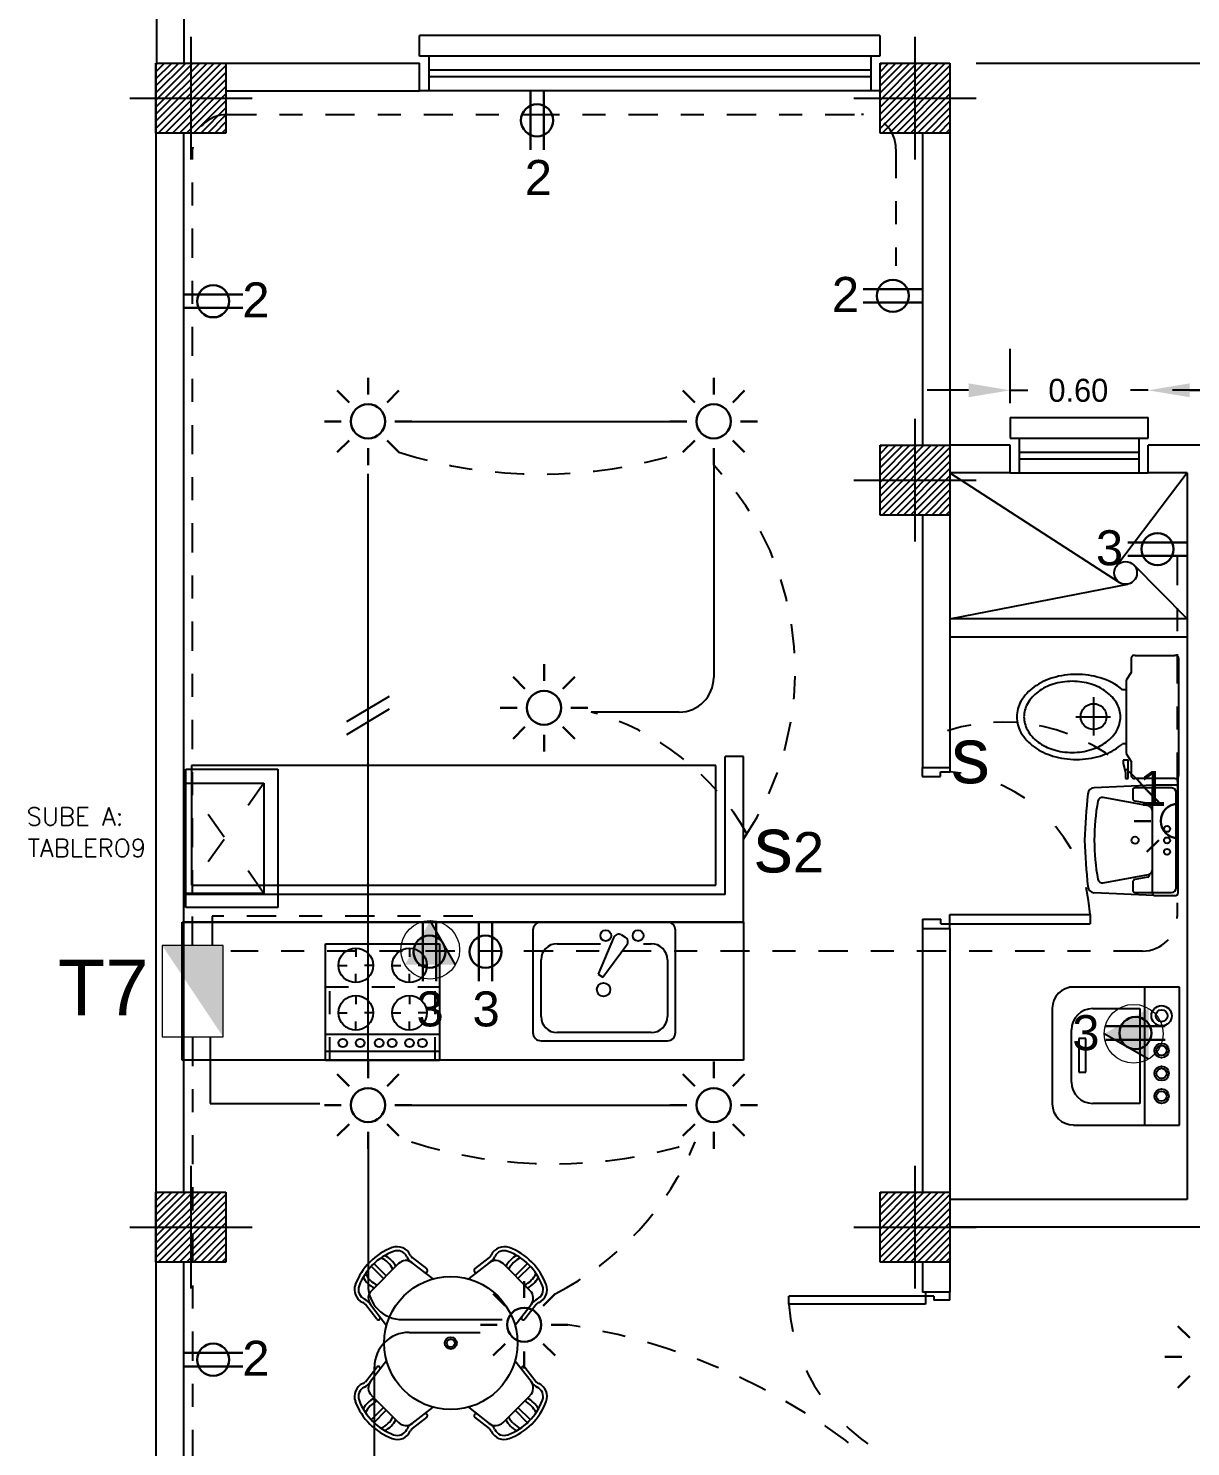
# Model space of a CAD drawing. Extents: x 876.5 to 905.5, y -346 to -323.9.
# Drawn here: x 876.55 to 881.6, y -340.25 to -334.09 of the extents above; entities that cross this region are included whole.
import ezdxf

# ---------------------------------------------------------------- set-up
doc = ezdxf.new("R2010")
doc.units = 0
doc.header["$LTSCALE"] = 0.01
for name, pattern in [('ACAD_ISO03W100', [30, 12, -18]), ('DASHDOT', [25.4, 12.7, -6.35, 0, -6.35]), ('HIDDEN', [0.375, 0.25, -0.125]), ('TRAZOS2', [9.525, 6.35, -3.175])]:
    doc.linetypes.add(name, pattern=pattern)
doc.layers.get('0').update_dxf_attribs({"linetype": 'CONTINUOUS'})
doc.styles.add('BARRIOS', font='arial.ttf')
doc.styles.add('STYLE5', font='simplex.shx', dxfattribs={"height": 2.6})

msp = doc.modelspace()

# ---------------------------------------------------------------- hatches: boundary and pattern name
h = msp.add_hatch(color=7)
h.dxf.hatch_style = 1
h.paths.add_polyline_path([(878.2927, -337.9681), (878.1827, -338.1603), (878.4027, -338.1603)])
at = {"linetype": 'TRAZOS2', "lineweight": 0}
msp.add_hatch(color=7, dxfattribs=at).paths.add_polyline_path([(877.3924, -338.4733), (877.3924, -338.0768), (877.1282, -338.0768)])
h = msp.add_hatch(color=7)
h.dxf.hatch_style = 1
h.paths.add_polyline_path([(881.2215, -338.46), (881.4138, -338.35), (881.4138, -338.5699)])

# ---------------------------------------------------------------- linework, layer by layer
at = {"color": 7, "linetype": 'Continuous'}
for p, q in [((877.1041, -334.2425), (877.1041, -324.2825)), ((877.2241, -334.2425), (877.2241, -332.6126)), ((877.101, -334.2425), (877.101, -344.2325)), ((877.101, -334.2425), (878.2465, -334.2425)), ((877.101, -334.2425), (878.2465, -334.2425)), ((878.2465, -334.3625), (878.2465, -334.2425)), ((880.551, -334.2425), (880.551, -335.9025)), ((880.665, -334.2425), (886.2791, -334.2425)), ((877.405, -334.3625), (878.2465, -334.3625)), ((877.405, -334.3625), (878.2465, -334.3625)), ((877.221, -334.5465), (877.221, -339.1485)), ((880.431, -334.5465), (880.431, -335.9025)), ((878.2124, -335.7991), (879.3344, -335.7991)), ((880.8119, -335.9025), (880.551, -335.9025)), ((880.8119, -336.0225), (880.8119, -335.9025)), ((881.8785, -335.9025), (881.4119, -335.9025)), ((881.4119, -336.0225), (881.4119, -335.9025)), ((879.5242, -335.989), (879.5242, -336.9121)), ((878.0225, -338.5801), (878.0225, -336.0263)), ((880.551, -336.0225), (881.2872, -336.4991)), ((880.551, -336.0225), (880.551, -337.3025)), ((880.8119, -336.0225), (880.551, -336.0225)), ((881.581, -336.0225), (881.2746, -336.4278)), ((881.581, -336.0225), (881.4119, -336.0225)), ((881.581, -336.0225), (881.581, -339.1805)), ((880.431, -336.2065), (880.431, -337.3025)), ((881.581, -336.6569), (881.3492, -336.4228)), ((880.551, -336.6569), (881.3235, -336.5061)), ((879.3742, -337.0621), (878.9925, -337.0621)), ((879.5741, -337.855), (879.5741, -337.255)), ((879.6541, -337.255), (879.5741, -337.255)), ((879.6541, -337.975), (879.6541, -337.255)), ((877.2303, -337.3107), (877.6303, -337.3107)), ((877.2303, -337.9107), (877.2303, -337.3107)), ((879.5341, -337.295), (877.2552, -337.295)), ((877.2552, -337.295), (877.2552, -337.815)), ((877.6303, -337.3107), (877.6303, -337.9107)), ((879.5341, -337.815), (879.5341, -337.295)), ((880.431, -337.3025), (880.551, -337.3025)), ((877.2303, -337.3707), (877.5703, -337.3707)), ((877.2303, -337.8507), (877.2303, -337.3707)), ((877.5703, -337.3707), (877.5703, -337.8507)), ((877.2552, -337.815), (879.5341, -337.815)), ((879.5741, -337.855), (877.2241, -337.855)), ((877.5703, -337.8507), (877.2303, -337.8507)), ((877.6303, -337.9107), (877.2303, -337.9107)), ((877.2152, -337.975), (879.6541, -337.975)), ((877.2152, -338.575), (877.2152, -337.975)), ((879.6541, -337.975), (877.2241, -337.975)), ((879.6541, -337.975), (879.6541, -338.575)), ((880.431, -338.0025), (880.431, -339.1485)), ((880.431, -338.0025), (880.551, -338.0025)), ((880.551, -338.0025), (880.551, -339.1485)), ((877.3362, -338.4733), (877.3362, -338.763)), ((879.6541, -338.575), (877.2152, -338.575)), ((877.3362, -338.763), (877.8134, -338.763)), ((878.2124, -338.77), (879.3344, -338.77)), ((878.0225, -338.9598), (878.0225, -339.5523)), ((881.581, -339.1805), (880.551, -339.1805)), ((882.726, -339.3005), (880.551, -339.3005)), ((877.221, -339.4525), (877.221, -343.9285)), ((880.431, -339.4525), (880.431, -339.5825)), ((880.551, -339.4525), (880.551, -339.5825)), ((880.551, -339.5825), (880.431, -339.5825)), ((878.1725, -339.7023), (878.6046, -339.7023)), ((878.2004, -339.7575), (878.5098, -339.7575)), ((878.0504, -341.3293), (878.0504, -339.9075))]:
    msp.add_line(p, q, dxfattribs=at)
at = {"color": 7}
for p, q in [((877.253, -334.1285), (877.253, -334.6605)), ((880.2465, -334.1225), (878.2465, -334.1225)), ((878.2465, -334.2125), (878.2465, -334.1225)), ((880.2465, -334.1225), (880.2465, -334.2125)), ((880.399, -334.1285), (880.399, -334.6605)), ((877.101, -334.2425), (877.405, -334.2425)), ((877.101, -334.5465), (877.101, -334.2425)), ((877.101, -334.2493), (877.1078, -334.2425)), ((877.101, -334.28), (877.1385, -334.2425)), ((877.101, -334.3107), (877.1692, -334.2425)), ((877.101, -334.3414), (877.1999, -334.2425)), ((877.101, -334.3721), (877.2307, -334.2425)), ((877.101, -334.4028), (877.2614, -334.2425)), ((877.101, -334.4336), (877.2921, -334.2425)), ((877.101, -334.4643), (877.3228, -334.2425)), ((877.101, -334.495), (877.3535, -334.2425)), ((877.101, -334.5257), (877.3842, -334.2425)), ((877.101, -334.2425), (877.405, -334.2425)), ((877.101, -334.5465), (877.101, -334.2425)), ((877.1109, -334.5465), (877.405, -334.2524)), ((877.405, -334.2425), (877.405, -334.5465)), ((877.405, -334.2425), (877.405, -334.5465)), ((880.2465, -334.2125), (878.2465, -334.2125)), ((878.2865, -334.2125), (878.2865, -334.3625)), ((880.2065, -334.2125), (880.2065, -334.3625)), ((880.247, -334.2425), (880.551, -334.2425)), ((880.247, -334.5465), (880.247, -334.2425)), ((880.247, -334.2493), (880.2538, -334.2425)), ((880.247, -334.28), (880.2845, -334.2425)), ((880.247, -334.3107), (880.3152, -334.2425)), ((880.247, -334.3414), (880.3459, -334.2425)), ((880.247, -334.3721), (880.3767, -334.2425)), ((880.247, -334.4028), (880.4074, -334.2425)), ((880.247, -334.4336), (880.4381, -334.2425)), ((880.247, -334.4643), (880.4688, -334.2425)), ((880.247, -334.495), (880.4995, -334.2425)), ((880.247, -334.5257), (880.5302, -334.2425)), ((880.247, -334.2425), (880.551, -334.2425)), ((880.247, -334.5465), (880.247, -334.2425)), ((880.2569, -334.5465), (880.551, -334.2524)), ((880.551, -334.2425), (880.551, -334.5465)), ((880.551, -334.2425), (880.551, -334.5465)), ((877.1416, -334.5465), (877.405, -334.2831)), ((877.1724, -334.5465), (877.405, -334.3138)), ((880.2065, -334.2725), (878.2865, -334.2725)), ((880.2065, -334.3025), (878.2865, -334.3025)), ((880.2876, -334.5465), (880.551, -334.2831)), ((880.3184, -334.5465), (880.551, -334.3138)), ((876.987, -334.3945), (877.519, -334.3945)), ((877.2031, -334.5465), (877.405, -334.3445)), ((877.2338, -334.5465), (877.405, -334.3753)), ((880.2465, -334.3625), (878.2465, -334.3625)), ((880.133, -334.3945), (880.665, -334.3945)), ((880.3491, -334.5465), (880.551, -334.3445)), ((880.3798, -334.5465), (880.551, -334.3753)), ((877.2645, -334.5465), (877.405, -334.406)), ((877.2952, -334.5465), (877.405, -334.4367)), ((880.4105, -334.5465), (880.551, -334.406)), ((880.4412, -334.5465), (880.551, -334.4367)), ((877.3259, -334.5465), (877.405, -334.4674)), ((877.3566, -334.5465), (877.405, -334.4981)), ((880.4719, -334.5465), (880.551, -334.4674)), ((880.5026, -334.5465), (880.551, -334.4981)), ((877.405, -334.5465), (877.101, -334.5465)), ((877.405, -334.5465), (877.101, -334.5465)), ((877.3873, -334.5465), (877.405, -334.5288)), ((880.551, -334.5465), (880.247, -334.5465)), ((880.551, -334.5465), (880.247, -334.5465)), ((880.5333, -334.5465), (880.551, -334.5288)), ((880.8119, -335.72), (880.8119, -335.484)), ((880.6319, -335.664), (880.4519, -335.664)), ((880.8119, -335.664), (880.8886, -335.664)), ((881.4119, -335.664), (881.3352, -335.664)), ((881.6985, -335.664), (881.5185, -335.664)), ((881.5919, -335.664), (881.7719, -335.664)), ((880.399, -335.7885), (880.399, -336.3205)), ((880.8119, -335.7825), (881.4119, -335.7825)), ((880.8119, -335.7825), (880.8119, -335.8725)), ((881.4119, -335.8725), (881.4119, -335.7825)), ((880.8119, -335.8725), (881.4119, -335.8725)), ((880.8519, -335.8725), (880.8519, -336.0225)), ((881.3719, -335.8725), (881.3719, -336.0225)), ((880.247, -335.9025), (880.551, -335.9025)), ((880.247, -336.2065), (880.247, -335.9025)), ((880.247, -335.9092), (880.2538, -335.9025)), ((880.247, -335.9399), (880.2845, -335.9025)), ((880.247, -335.9706), (880.3152, -335.9025)), ((880.247, -336.0014), (880.3459, -335.9025)), ((880.247, -336.0321), (880.3767, -335.9025)), ((880.247, -336.0628), (880.4074, -335.9025)), ((880.247, -336.0935), (880.4381, -335.9025)), ((880.247, -336.1242), (880.4688, -335.9025)), ((880.247, -336.1549), (880.4995, -335.9025)), ((880.247, -336.1856), (880.5302, -335.9025)), ((880.247, -335.9025), (880.551, -335.9025)), ((880.247, -336.2065), (880.247, -335.9025)), ((880.2569, -336.2065), (880.551, -335.9123)), ((880.551, -335.9025), (880.551, -336.2065)), ((880.551, -335.9025), (880.551, -336.2065)), ((880.8519, -335.9325), (881.3719, -335.9325)), ((880.2876, -336.2065), (880.551, -335.9431)), ((880.3184, -336.2065), (880.551, -335.9738)), ((880.8519, -335.9625), (881.3719, -335.9625)), ((880.133, -336.0545), (880.665, -336.0545)), ((880.3491, -336.2065), (880.551, -336.0045)), ((880.3798, -336.2065), (880.551, -336.0352)), ((880.8119, -336.0225), (881.4119, -336.0225)), ((880.4105, -336.2065), (880.551, -336.0659)), ((880.4412, -336.2065), (880.551, -336.0966)), ((880.4719, -336.2065), (880.551, -336.1273)), ((880.5026, -336.2065), (880.551, -336.158)), ((880.551, -336.2065), (880.247, -336.2065)), ((880.551, -336.2065), (880.247, -336.2065)), ((880.5333, -336.2065), (880.551, -336.1888)), ((881.581, -336.6569), (880.551, -336.6569)), ((881.581, -336.7369), (880.551, -336.7369)), ((881.3381, -336.8298), (881.3381, -336.89)), ((881.3559, -336.8165), (881.527, -336.8165)), ((881.5448, -337.3366), (881.5448, -336.8298)), ((881.3381, -336.89), (881.3166, -336.9239)), ((881.3166, -336.9656, 0.32), (881.3007, -336.9656, 0.32)), ((881.3166, -336.9239), (881.3166, -337.2425)), ((877.93, -337.1035), (878.1151, -336.9925)), ((881.1751, -336.9979), (881.1751, -337.1642)), ((877.93, -337.1597), (878.1151, -337.0487)), ((881.0973, -337.0832), (881.2486, -337.0832)), ((881.3166, -337.2008, 0.32), (881.3003, -337.2008, 0.32)), ((881.3036, -337.2709, 0.62), (881.3036, -337.2852, 0.62)), ((881.3247, -337.2709, 0.62), (881.3036, -337.2709, 0.62)), ((881.3036, -337.2852, 0.62), (881.3138, -337.3244, 0.62)), ((881.3166, -337.2425), (881.3381, -337.2764)), ((881.3247, -337.3509, 0.62), (881.3247, -337.2709, 0.62)), ((881.3381, -337.2764), (881.3381, -337.3366)), ((880.4299, -337.3025), (880.4299, -337.3425)), ((880.4299, -337.3425), (880.5099, -337.3425)), ((880.5099, -337.3425), (880.5099, -337.3225)), ((880.5099, -337.3225), (880.5499, -337.3225)), ((880.5499, -337.3025), (880.5499, -337.3225)), ((881.3138, -337.3244, 0.62), (881.3138, -337.3509, 0.62)), ((881.3138, -337.3509, 0.62), (881.3247, -337.3509, 0.62)), ((881.3559, -337.3499), (881.527, -337.3499)), ((881.4354, -337.3802), (881.1781, -337.3911)), ((881.3454, -337.402), (881.3454, -337.4381)), ((881.5138, -337.3921), (881.3553, -337.3921)), ((881.4294, -337.3893), (881.4294, -337.619)), ((881.5319, -337.3794), (881.4394, -337.3794)), ((881.5336, -337.8261), (881.5336, -337.4119)), ((881.5418, -337.619), (881.5418, -337.3893)), ((881.4132, -337.4696), (881.2168, -337.4333)), ((881.3535, -337.4478), (881.4104, -337.4582)), ((881.4185, -337.4693), (881.4181, -337.4716)), ((881.4294, -337.619), (881.4294, -337.8487)), ((881.5418, -337.8487), (881.5418, -337.619)), ((881.2168, -337.8047), (881.4132, -337.7684)), ((881.4104, -337.7798), (881.3535, -337.7902)), ((881.4181, -337.7665), (881.4185, -337.7687)), ((881.3454, -337.7999), (881.3454, -337.836)), ((881.3553, -337.8459), (881.5138, -337.8459)), ((881.1781, -337.8469), (881.4354, -337.8578)), ((881.4394, -337.8586), (881.5319, -337.8586)), ((878.4027, -338.1603), (878.2927, -337.9681)), ((880.431, -337.9625), (880.511, -337.9625)), ((880.431, -337.9625), (880.431, -338.0025)), ((880.511, -337.9825), (880.511, -337.9625)), ((880.551, -337.9825), (880.551, -337.9425)), ((880.551, -337.9425), (881.1597, -337.9425)), ((881.1597, -337.9425), (881.1597, -337.9825)), ((880.511, -337.9825), (880.551, -337.9825)), ((880.551, -337.9825), (881.1597, -337.9825)), ((880.551, -338.0025), (880.551, -337.9825)), ((881.5137, -338.2571), (881.0686, -338.2571)), ((881.5488, -338.2571), (881.0877, -338.2571)), ((881.3975, -338.8565), (881.3975, -338.2571)), ((881.5488, -338.8565), (881.5488, -338.2571)), ((880.9955, -338.3493), (880.9955, -338.7642)), ((881.1712, -338.3508), (881.3765, -338.3508)), ((881.3765, -338.3508), (881.3765, -338.7627)), ((881.079, -338.6705), (881.079, -338.443)), ((881.4138, -338.5699), (881.2215, -338.46)), ((881.1104, -338.481), (881.1104, -338.627)), ((881.1417, -338.481), (881.1104, -338.481)), ((881.1417, -338.627), (881.1417, -338.481)), ((881.1104, -338.627), (881.1417, -338.627)), ((881.3765, -338.7627), (881.1712, -338.7627)), ((881.0877, -338.8565), (881.5488, -338.8565)), ((877.253, -339.0345), (877.253, -339.5665)), ((880.399, -339.0345), (880.399, -339.5665)), ((877.101, -339.1485), (877.405, -339.1485)), ((877.101, -339.4525), (877.101, -339.1485)), ((877.101, -339.1553), (877.1078, -339.1485)), ((877.101, -339.186), (877.1385, -339.1485)), ((877.101, -339.2167), (877.1692, -339.1485)), ((877.101, -339.2474), (877.1999, -339.1485)), ((877.101, -339.2781), (877.2307, -339.1485)), ((877.101, -339.3088), (877.2614, -339.1485)), ((877.101, -339.3396), (877.2921, -339.1485)), ((877.101, -339.3703), (877.3228, -339.1485)), ((877.101, -339.401), (877.3535, -339.1485)), ((877.101, -339.4317), (877.3842, -339.1485)), ((877.101, -339.1485), (877.405, -339.1485)), ((877.101, -339.4525), (877.101, -339.1485)), ((877.1109, -339.4525), (877.405, -339.1584)), ((877.1416, -339.4525), (877.405, -339.1891)), ((877.405, -339.1485), (877.405, -339.4525)), ((877.405, -339.1485), (877.405, -339.4525)), ((880.247, -339.1485), (880.551, -339.1485)), ((880.247, -339.4525), (880.247, -339.1485)), ((880.247, -339.1553), (880.2538, -339.1485)), ((880.247, -339.186), (880.2845, -339.1485)), ((880.247, -339.2167), (880.3152, -339.1485)), ((880.247, -339.2474), (880.3459, -339.1485)), ((880.247, -339.2781), (880.3767, -339.1485)), ((880.247, -339.3088), (880.4074, -339.1485)), ((880.247, -339.3396), (880.4381, -339.1485)), ((880.247, -339.3703), (880.4688, -339.1485)), ((880.247, -339.401), (880.4995, -339.1485)), ((880.247, -339.4317), (880.5302, -339.1485)), ((880.247, -339.1485), (880.551, -339.1485)), ((880.247, -339.4525), (880.247, -339.1485)), ((880.2569, -339.4525), (880.551, -339.1584)), ((880.2876, -339.4525), (880.551, -339.1891)), ((880.551, -339.1485), (880.551, -339.4525)), ((880.551, -339.1485), (880.551, -339.4525)), ((877.1724, -339.4525), (877.405, -339.2198)), ((877.2031, -339.4525), (877.405, -339.2505)), ((880.3184, -339.4525), (880.551, -339.2198)), ((880.3491, -339.4525), (880.551, -339.2505)), ((876.987, -339.3005), (877.519, -339.3005)), ((877.2338, -339.4525), (877.405, -339.2813)), ((877.2645, -339.4525), (877.405, -339.312)), ((880.133, -339.3005), (880.665, -339.3005)), ((880.3798, -339.4525), (880.551, -339.2813)), ((880.4105, -339.4525), (880.551, -339.312)), ((877.2952, -339.4525), (877.405, -339.3427)), ((877.3259, -339.4525), (877.405, -339.3734)), ((880.4412, -339.4525), (880.551, -339.3427)), ((880.4719, -339.4525), (880.551, -339.3734)), ((877.3566, -339.4525), (877.405, -339.4041)), ((877.3873, -339.4525), (877.405, -339.4348)), ((880.5026, -339.4525), (880.551, -339.4041)), ((880.5333, -339.4525), (880.551, -339.4348)), ((877.405, -339.4525), (877.101, -339.4525)), ((877.405, -339.4525), (877.101, -339.4525)), ((880.551, -339.4525), (880.247, -339.4525)), ((880.551, -339.4525), (880.247, -339.4525)), ((879.8504, -339.6355), (879.8504, -339.6002)), ((880.4452, -339.6002), (879.8504, -339.6002)), ((880.4452, -339.5825), (880.4452, -339.6002)), ((880.4452, -339.6002), (880.4452, -339.6355)), ((880.4805, -339.6002), (880.4452, -339.6002)), ((880.4805, -339.6002), (880.4805, -339.6178)), ((880.551, -339.6178), (880.4805, -339.6178)), ((880.551, -339.6178), (880.551, -339.5825)), ((880.4452, -339.6355), (879.8504, -339.6355))]:
    msp.add_line(p, q, dxfattribs=at)
at = {"color": 7, "lineweight": 30}
for p, q in [((878.7277, -334.4909), (878.7277, -334.3625)), ((878.7859, -334.4909), (878.7859, -334.3625)), ((878.7277, -334.4909), (878.7277, -334.6193)), ((878.7859, -334.4909), (878.7859, -334.6193)), ((877.3494, -335.248), (877.221, -335.248)), ((877.3494, -335.248), (877.4778, -335.248)), ((880.3027, -335.2245), (880.1743, -335.2245)), ((880.3027, -335.2245), (880.431, -335.2245)), ((877.3494, -335.3062), (877.221, -335.3062)), ((877.3494, -335.3062), (877.4778, -335.3062)), ((880.3027, -335.2827), (880.1743, -335.2827)), ((880.3027, -335.2827), (880.431, -335.2827)), ((878.0225, -335.6824), (878.0225, -335.6092)), ((879.5242, -335.6824), (879.5242, -335.6092)), ((877.94, -335.7165), (877.8883, -335.6648)), ((878.1051, -335.7165), (878.1568, -335.6648)), ((879.4417, -335.7165), (879.39, -335.6648)), ((879.6068, -335.7165), (879.6585, -335.6648)), ((877.9058, -335.7991), (877.8327, -335.7991)), ((878.1393, -335.7991), (878.2124, -335.7991)), ((879.4075, -335.7991), (879.3344, -335.7991)), ((879.641, -335.7991), (879.7141, -335.7991)), ((877.94, -335.8816), (877.8883, -335.9334)), ((878.0225, -335.9158), (878.0225, -335.989)), ((878.1051, -335.8816), (878.1568, -335.9334)), ((879.4417, -335.8816), (879.39, -335.9334)), ((879.5242, -335.9158), (879.5242, -335.989)), ((879.6068, -335.8816), (879.6585, -335.9334)), ((881.4527, -336.3253), (881.3243, -336.3253)), ((881.4527, -336.3253), (881.581, -336.3253)), ((881.4527, -336.3835), (881.3243, -336.3835)), ((881.4527, -336.3835), (881.581, -336.3835)), ((878.787, -336.9271), (878.787, -336.8539)), ((878.7044, -336.9613), (878.6527, -336.9096)), ((878.8695, -336.9613), (878.9212, -336.9096)), ((878.6702, -337.0438), (878.5971, -337.0438)), ((878.9037, -337.0438), (878.9768, -337.0438)), ((878.7044, -337.1264), (878.6527, -337.1781)), ((878.787, -337.1606), (878.787, -337.2337)), ((878.8695, -337.1264), (878.9212, -337.1781)), ((881.541, -337.419), (881.541, -337.3459)), ((881.4585, -337.4532), (881.4068, -337.4015)), ((881.4243, -337.5357), (881.3511, -337.5357)), ((881.4585, -337.6183), (881.4068, -337.67)), ((881.541, -337.6525), (881.541, -337.7256)), ((878.2605, -338.1034), (878.2605, -337.975)), ((878.3186, -338.1034), (878.3186, -337.975)), ((878.5036, -338.1034), (878.5036, -337.975)), ((878.5618, -338.1034), (878.5618, -337.975)), ((878.2605, -338.1034), (878.2605, -338.2318)), ((878.3186, -338.1034), (878.3186, -338.2318)), ((878.5036, -338.1034), (878.5036, -338.2318)), ((878.5618, -338.1034), (878.5618, -338.2318)), ((881.3569, -338.4277), (881.2285, -338.4277)), ((881.3569, -338.4277), (881.4853, -338.4277)), ((881.3569, -338.4859), (881.2285, -338.4859)), ((881.3569, -338.4859), (881.4853, -338.4859)), ((878.0225, -338.6532), (878.0225, -338.5801)), ((879.5242, -338.6532), (879.5242, -338.5801)), ((877.94, -338.6874), (877.8883, -338.6357)), ((878.1051, -338.6874), (878.1568, -338.6357)), ((879.4417, -338.6874), (879.39, -338.6357)), ((879.6068, -338.6874), (879.6585, -338.6357)), ((877.9058, -338.77), (877.8327, -338.77)), ((878.1393, -338.77), (878.2124, -338.77)), ((879.4075, -338.77), (879.3344, -338.77)), ((879.641, -338.77), (879.7141, -338.77)), ((877.94, -338.8525), (877.8883, -338.9042)), ((878.0225, -338.8867), (878.0225, -338.9598)), ((878.1051, -338.8525), (878.1568, -338.9042)), ((879.4417, -338.8525), (879.39, -338.9042)), ((879.5242, -338.8867), (879.5242, -338.9598)), ((879.6068, -338.8525), (879.6585, -338.9042)), ((878.7009, -339.6078), (878.7009, -339.5347)), ((878.6183, -339.642), (878.5666, -339.5903)), ((878.7834, -339.642), (878.8351, -339.5903)), ((878.5841, -339.7245), (878.511, -339.7245)), ((878.8176, -339.7245), (878.8907, -339.7245)), ((881.5925, -339.7819), (881.5408, -339.7302)), ((878.6183, -339.8071), (878.5666, -339.8588)), ((878.7834, -339.8071), (878.8351, -339.8588)), ((877.3494, -339.8472), (877.221, -339.8472)), ((877.3494, -339.8472), (877.4778, -339.8472)), ((878.7009, -339.8413), (878.7009, -339.9144)), ((881.5583, -339.8645), (881.4851, -339.8645)), ((877.3494, -339.9054), (877.221, -339.9054)), ((877.3494, -339.9054), (877.4778, -339.9054)), ((881.5925, -339.947), (881.5408, -339.9987))]:
    msp.add_line(p, q, dxfattribs=at)
at = {"color": 7, "linetype": 'DASHDOT'}
for p, q in [((877.4103, -334.4658), (878.737, -334.4658)), ((878.7277, -334.4658), (880.166, -334.4658)), ((877.2603, -338.0768), (877.2603, -334.6158)), ((880.316, -334.6158), (880.316, -335.123)), ((881.5382, -336.3835), (881.5382, -337.9506)), ((878.4774, -337.9485), (877.3447, -337.9485)), ((877.3447, -337.9485), (877.3447, -338.0768)), ((881.3882, -338.1006), (877.4258, -338.1006)), ((877.2603, -338.4733), (877.2603, -343.8728))]:
    msp.add_line(p, q, dxfattribs=at)
at = {"color": 7, "linetype": 'ACAD_ISO03W100'}
for p, q in [((877.5703, -337.3707), (877.2303, -337.8507)), ((877.5703, -337.8507), (877.2303, -337.3707))]:
    msp.add_line(p, q, dxfattribs=at)
at = {"color": 7, "linetype": 'ByBlock'}
for p, q in [((878.7391, -338.0102), (878.7391, -338.4552)), ((879.3232, -337.975), (878.7742, -337.975)), ((879.1233, -338.0305), (879.1396, -338.0399)), ((879.3583, -338.4552), (879.3583, -338.0102)), ((877.8382, -338.575), (877.8382, -338.0691)), ((877.8382, -338.0691), (878.3335, -338.0691)), ((877.9693, -338.0879), (877.9693, -338.1253)), ((878.2023, -338.0879), (878.2023, -338.1253)), ((878.3335, -338.0691), (878.3335, -338.575)), ((878.8445, -338.0687), (879.0319, -338.0687)), ((879.0896, -338.0425), (879.0217, -338.2017)), ((879.042, -338.2134), (879.146, -338.0751)), ((879.2193, -338.0687), (879.2529, -338.0687)), ((878.7742, -338.3849), (878.7742, -338.139)), ((879.3232, -338.139), (879.3232, -338.3849)), ((877.8944, -338.1628), (877.9319, -338.1628)), ((877.9693, -338.2378), (877.9693, -338.2003)), ((878.0443, -338.1628), (878.0068, -338.1628)), ((878.1274, -338.1628), (878.1648, -338.1628)), ((878.2023, -338.2378), (878.2023, -338.2003)), ((878.2773, -338.1628), (878.2398, -338.1628)), ((879.0217, -338.2017), (879.042, -338.2134)), ((877.9693, -338.294), (877.9693, -338.3315)), ((878.2023, -338.294), (878.2023, -338.3315)), ((877.8944, -338.3689), (877.9319, -338.3689)), ((878.0443, -338.3689), (878.0068, -338.3689)), ((878.1274, -338.3689), (878.1648, -338.3689)), ((878.2773, -338.3689), (878.2398, -338.3689)), ((878.3335, -338.4626), (877.8382, -338.4626)), ((877.9693, -338.4439), (877.9693, -338.4064)), ((878.2023, -338.4439), (878.2023, -338.4064)), ((879.2193, -338.4552), (878.8445, -338.4552)), ((879.2529, -338.4552), (879.2193, -338.4552)), ((878.7742, -338.4903), (879.3232, -338.4903)), ((878.3335, -338.5376), (877.8382, -338.5376)), ((877.8382, -338.575), (878.3335, -338.575)), ((878.2137, -339.4329), (878.2775, -339.4822)), ((878.4863, -339.4822), (878.55, -339.4329)), ((878.036, -339.4704), (878.0897, -339.5241)), ((878.1548, -339.459), (878.0368, -339.5771)), ((878.0481, -339.4583), (878.1018, -339.512)), ((878.305, -339.5252), (878.2146, -339.4552)), ((878.5491, -339.4552), (878.4587, -339.5252)), ((878.727, -339.5771), (878.6089, -339.459)), ((878.7156, -339.4583), (878.6619, -339.512)), ((878.7277, -339.4704), (878.674, -339.5241)), ((878.06, -339.6997), (878.0107, -339.636)), ((878.033, -339.6368), (878.103, -339.7272)), ((878.6607, -339.7272), (878.7308, -339.6368)), ((878.7531, -339.636), (878.7037, -339.6997)), ((878.0107, -339.9722), (878.06, -339.9085)), ((878.103, -339.881), (878.033, -339.9714)), ((878.7308, -339.9714), (878.6607, -339.881)), ((878.7037, -339.9085), (878.7531, -339.9722)), ((878.0368, -340.0312), (878.1548, -340.1492)), ((878.6089, -340.1492), (878.727, -340.0312)), ((878.036, -340.1379), (878.0897, -340.0841)), ((878.0481, -340.15), (878.1018, -340.0963)), ((878.2775, -340.126), (878.2137, -340.1753)), ((878.2146, -340.153), (878.305, -340.083)), ((878.4587, -340.083), (878.5491, -340.153)), ((878.55, -340.1753), (878.4863, -340.126)), ((878.7156, -340.15), (878.6619, -340.0963)), ((878.7277, -340.1379), (878.674, -340.0841))]:
    msp.add_line(p, q, dxfattribs=at)
at = {"color": 7, "lineweight": 0}
for p, q in [((877.1282, -338.0768), (877.1282, -338.4733)), ((877.3924, -338.0768), (877.1282, -338.0768)), ((877.3924, -338.4733), (877.3924, -338.0768)), ((877.1282, -338.4733), (877.3924, -338.4733))]:
    msp.add_line(p, q, dxfattribs=at)
at = {"color": 7, "linetype": 'HIDDEN'}
for p, q in [((877.8382, -338.2565), (878.3335, -338.2565)), ((877.8569, -338.575), (877.8569, -338.2565)), ((878.3147, -338.575), (878.3147, -338.2565))]:
    msp.add_line(p, q, dxfattribs=at)
at = {"color": 7, "lineweight": 30}
for centre, radius in [((878.7568, -334.4909), 0.0698), ((880.3027, -335.2536), 0.0698), ((877.3494, -335.2771), 0.0698), ((878.0225, -335.7991), 0.0742), ((879.5242, -335.7991), 0.0742), ((881.4527, -336.3544), 0.0698), ((878.787, -337.0438), 0.0742), ((878.2896, -338.1034), 0.0698), ((878.5327, -338.1034), 0.0698), ((881.3569, -338.4568), 0.0698), ((878.0225, -338.77), 0.0742), ((879.5242, -338.77), 0.0742), ((878.7009, -339.7245), 0.0742), ((877.3494, -339.8763), 0.0698)]:
    msp.add_circle(centre, radius, dxfattribs=at)
at = {"color": 7, "linetype": 'Continuous'}
msp.add_circle((881.314, -336.4576), 0.0494, dxfattribs=at)
at = {"color": 7}
for centre, radius in [((881.1751, -337.0821), 0.0562), ((881.4941, -337.5701), 0.013), ((881.3553, -337.619), 0.0155), ((881.4941, -337.6197), 0.013), ((881.4941, -337.6692), 0.013), ((881.4705, -338.3819), 0.0441), ((881.4705, -338.3819), 0.0257), ((881.4705, -338.5331), 0.0313), ((881.4705, -338.5331), 0.0221), ((881.4705, -338.6322), 0.0313), ((881.4705, -338.6322), 0.0221), ((881.4705, -338.7313), 0.0313), ((881.4705, -338.7313), 0.0221)]:
    msp.add_circle(centre, radius, dxfattribs=at)
at = {"color": 7, "lineweight": 15}
for centre in [(878.2927, -338.0956), (881.3491, -338.46)]:
    msp.add_circle(centre, 0.1276, dxfattribs=at)
at = {"color": 7, "linetype": 'ByBlock'}
for centre, radius in [((879.0553, -338.0336), 0.0234), ((879.1958, -338.0336), 0.0234), ((877.9693, -338.1628), 0.075), ((878.2023, -338.1628), 0.075), ((879.0458, -338.2684), 0.0293), ((877.9693, -338.3689), 0.075), ((878.2023, -338.3689), 0.075), ((877.9131, -338.5001), 0.0187), ((877.9881, -338.5001), 0.0187), ((878.0711, -338.5001), 0.0187), ((878.1274, -338.5001), 0.0187), ((878.2023, -338.5001), 0.0187), ((878.2585, -338.5001), 0.0187), ((878.3819, -339.8041), 0.2893), ((878.3819, -339.8041), 0.0258), ((878.3819, -339.8041), 0.0176)]:
    msp.add_circle(centre, radius, dxfattribs=at)
at = {"color": 7, "linetype": 'DASHDOT'}
for centre, radius, start, end in [((877.4103, -334.6158), 0.15, 90, 180), ((880.166, -334.6158), 0.15, 0, 90), ((878.7734, -333.9912), 2.0377, 252.38635, 287.61365), ((878.5726, -336.8832), 1.3059, 325.91492, 43.21682), ((878.6994, -338.1334), 1.1107, 29.17031, 74.70203), ((880.7825, -337.9083), 0.8026, 39.15407, 107.53432), ((881.3882, -337.9506), 0.15, 270, 0), ((878.8272, -336.9879), 2.0377, 252.38635, 287.61365), ((878.2452, -338.4358), 1.2965, 297.06649, 337.58811), ((878.4705, -342.4319), 2.7398, 44.30731, 81.17579)]:
    msp.add_arc(centre, radius, start, end, dxfattribs=at)
at = {"color": 7}
for centre, radius, start, end in [((881.3513, -336.8289), 0.0132, 69.69005, 184.04974), ((881.5316, -336.8289), 0.0132, 355.95026, 110.30995), ((881.0748, -337.1736), 0.2714, 106.44276, 125.46987), ((881.1006, -337.2611), 0.3626, 90, 106.44276), ((881.1006, -337.2611), 0.3626, 73.55724, 90), ((881.1264, -337.1736), 0.2714, 50.04959, 73.55724), ((881.0353, -337.1183), 0.2034, 125.46987, 149.82832), ((881.0333, -337.1086), 0.1674, 126.41008, 150.68062), ((881.0629, -337.1486), 0.2171, 106.98776, 126.41008), ((881.0822, -337.2118), 0.2832, 90, 106.98776), ((881.0822, -337.2118), 0.2832, 73.01224, 90), ((881.1015, -337.1486), 0.2171, 53.58992, 73.01224), ((881.131, -337.1086), 0.1674, 29.31938, 53.58992), ((880.975, -337.0832), 0.1337, 149.82832, 180), ((880.9881, -337.0832), 0.1155, 150.68062, 180), ((881.1762, -337.0832), 0.1155, 360, 29.31938), ((880.975, -337.0832), 0.1337, 180, 210.17168), ((880.9881, -337.0832), 0.1155, 180, 209.31938), ((881.1762, -337.0832), 0.1155, 330.68062, 360), ((881.0353, -337.0481), 0.2034, 210.17168, 234.53013), ((881.0333, -337.0578), 0.1674, 209.31938, 233.58992), ((881.131, -337.0578), 0.1674, 306.41008, 330.68062), ((881.0748, -336.9928), 0.2714, 234.53013, 253.55724), ((881.0629, -337.0177), 0.2171, 233.58992, 253.01224), ((881.0822, -336.9546), 0.2832, 253.01224, 270), ((881.0822, -336.9546), 0.2832, 270, 286.98776), ((881.1015, -337.0177), 0.2171, 286.98776, 306.41008), ((881.1264, -336.9928), 0.2714, 286.44276, 305.46987), ((881.1659, -337.0481), 0.2034, 305.46987, 311.35643), ((881.1006, -336.9053), 0.3626, 253.55724, 270), ((881.1006, -336.9053), 0.3626, 270, 286.44276), ((881.3513, -337.3375), 0.0132, 175.95026, 290.30995), ((881.5316, -337.3375), 0.0132, 249.69005, 4.04974), ((881.1793, -337.4208), 0.0297, 92.4154, 174.62682), ((881.3553, -337.402), 0.0099, 90, 180), ((881.4394, -337.3893), 0.0099, 90, 180), ((881.5138, -337.4119), 0.0198, 0, 90), ((881.5319, -337.3893), 0.0099, 0, 90), ((885.7039, -337.8463), 4.5743, 174.62682, 177.15149), ((882.0726, -337.6152), 0.8944, 169.29695, 180.24327), ((881.2132, -337.4528), 0.0198, 79.53121, 169.29695), ((881.3553, -337.4381), 0.0099, 180, 259.65732), ((881.4086, -337.468), 0.0099, 352.17882, 79.65732), ((881.4096, -337.4891), 0.0198, 0, 79.53121), ((885.7039, -337.3917), 4.5743, 182.84851, 185.37318), ((882.0726, -337.6228), 0.8944, 179.75673, 190.70305), ((881.4086, -337.7701), 0.0099, 280.34268, 7.82118), ((881.4096, -337.7489), 0.0198, 280.46879, 0), ((881.1793, -337.8173), 0.0297, 185.37318, 267.5846), ((881.2132, -337.7852), 0.0198, 190.70305, 280.46879), ((881.3553, -337.7999), 0.0099, 100.34268, 180), ((881.3553, -337.836), 0.0099, 180, 270), ((881.5138, -337.8261), 0.0198, 270, 0), ((881.4394, -337.8487), 0.0099, 180, 270), ((881.5319, -337.8487), 0.0099, 270, 0), ((881.0877, -338.3493), 0.0922, 90, 180), ((881.1712, -338.443), 0.0922, 90, 180), ((881.1712, -338.6705), 0.0922, 180, 270), ((881.0877, -338.7642), 0.0922, 180, 270)]:
    msp.add_arc(centre, radius, start, end, dxfattribs=at)
at = {"color": 7, "linetype": 'Continuous'}
for centre, start, end in [((879.3742, -336.9121), 270, 0), ((878.1725, -339.5523), 180, 270), ((878.2004, -339.9075), 90, 180)]:
    msp.add_arc(centre, 0.15, start, end, dxfattribs=at)
at = {"color": 7, "linetype": 'ACAD_ISO03W100'}
for centre, radius, start, end in [((880.5044, -337.9771), 0.6562, 3.02525, 86.02786), ((880.6661, -339.5739), 0.818, 184.31764, 253.68534)]:
    msp.add_arc(centre, radius, start, end, dxfattribs=at)
at = {"color": 7, "lineweight": 30}
msp.add_arc((881.541, -337.5357), 0.0742, 90, 270, dxfattribs=at)
at = {"color": 7, "linetype": 'ByBlock'}
for centre, radius, start, end in [((878.7742, -338.0102), 0.0351, 90, 180), ((879.1115, -338.0507), 0.0234, 60, 159.46232), ((879.3232, -338.0102), 0.0351, 0, 90), ((878.8445, -338.139), 0.0703, 90, 180), ((879.1279, -338.0602), 0.0234, 320.53768, 60), ((879.2529, -338.139), 0.0703, 0, 90), ((878.8445, -338.3849), 0.0703, 180, 270), ((879.2529, -338.3849), 0.0703, 270, 0), ((878.7742, -338.4552), 0.0351, 180, 270), ((879.3232, -338.4552), 0.0351, 270, 0), ((878.1494, -339.4479), 0.0624, 25.10264, 110.48599), ((878.6143, -339.4479), 0.0624, 69.51401, 154.89736), ((878.2232, -339.6454), 0.2733, 110.48599, 135), ((878.2232, -339.6454), 0.2561, 110.48599, 135), ((878.0295, -339.5361), 0.114, 27.61707, 64.11581), ((878.0295, -339.5361), 0.1312, 29.94445, 59.52727), ((878.1494, -339.4479), 0.0453, 25.10264, 110.48599), ((878.1869, -339.491), 0.0453, 52.23992, 135), ((878.2452, -339.4031), 0.0604, 205.10264, 239.62666), ((878.2452, -339.4031), 0.0433, 205.10264, 223.51193), ((878.5186, -339.4031), 0.0604, 300.37334, 334.89736), ((878.5769, -339.491), 0.0453, 45, 127.76008), ((878.5186, -339.4031), 0.0433, 316.48807, 334.89736), ((878.6143, -339.4479), 0.0453, 69.51401, 154.89736), ((878.7342, -339.5361), 0.1312, 120.47273, 150.05555), ((878.5406, -339.6454), 0.2561, 45, 69.51401), ((878.7342, -339.5361), 0.114, 115.88419, 152.38293), ((878.5406, -339.6454), 0.2733, 45, 69.51401), ((878.2232, -339.6454), 0.2733, 135, 159.51401), ((878.2232, -339.6454), 0.2561, 135, 159.51401), ((878.1139, -339.4517), 0.114, 205.88419, 242.38293), ((878.2722, -339.489), 0.00856, 232.23992, 52.23992), ((878.4915, -339.489), 0.00856, 127.76008, 307.76008), ((878.6499, -339.4517), 0.114, 297.61707, 334.11581), ((878.5406, -339.6454), 0.2561, 20.48599, 45), ((878.5406, -339.6454), 0.2733, 20.48599, 45), ((878.0257, -339.5716), 0.0624, 159.51401, 244.89736), ((878.0257, -339.5716), 0.0453, 159.51401, 244.89736), ((878.1139, -339.4517), 0.1312, 210.47273, 240.05555), ((878.6499, -339.4517), 0.1312, 299.94445, 329.52727), ((878.738, -339.5716), 0.0453, 295.10264, 20.48599), ((878.738, -339.5716), 0.0624, 295.10264, 20.48599), ((877.9808, -339.6674), 0.0433, 46.48807, 64.89736), ((877.9808, -339.6674), 0.0604, 30.37334, 64.89736), ((878.0688, -339.6091), 0.0453, 135, 217.76008), ((878.695, -339.6091), 0.0453, 322.23992, 45), ((878.7829, -339.6674), 0.0604, 115.10264, 149.62666), ((878.7829, -339.6674), 0.0433, 115.10264, 133.51193), ((878.0668, -339.6945), 0.00856, 217.76008, 37.76008), ((878.697, -339.6945), 0.00856, 142.23992, 322.23992), ((878.0668, -339.9138), 0.00856, 322.23992, 142.23992), ((878.697, -339.9138), 0.00856, 37.76008, 217.76008), ((878.0257, -340.0366), 0.0624, 115.10264, 200.48599), ((878.0257, -340.0366), 0.0453, 115.10264, 200.48599), ((877.9808, -339.9408), 0.0433, 295.10264, 313.51193), ((877.9808, -339.9408), 0.0604, 295.10264, 329.62666), ((878.0688, -339.9991), 0.0453, 142.23992, 225), ((878.695, -339.9991), 0.0453, 315, 37.76008), ((878.7829, -339.9408), 0.0604, 210.37334, 244.89736), ((878.7829, -339.9408), 0.0433, 226.48807, 244.89736), ((878.738, -340.0366), 0.0453, 339.51401, 64.89736), ((878.738, -340.0366), 0.0624, 339.51401, 64.89736), ((878.2232, -339.9628), 0.2733, 200.48599, 225), ((878.2232, -339.9628), 0.2561, 200.48599, 225), ((878.1139, -340.1565), 0.1312, 119.94445, 149.52727), ((878.1139, -340.1565), 0.114, 117.61707, 154.11581), ((878.6499, -340.1565), 0.114, 25.88419, 62.38293), ((878.6499, -340.1565), 0.1312, 30.47273, 60.05555), ((878.5406, -339.9628), 0.2561, 315, 339.51401), ((878.5406, -339.9628), 0.2733, 315, 339.51401), ((878.0295, -340.0721), 0.114, 295.88419, 332.38293), ((878.2722, -340.1192), 0.00856, 307.76008, 127.76008), ((878.4915, -340.1192), 0.00856, 52.23992, 232.23992), ((878.7342, -340.0721), 0.114, 207.61707, 244.11581), ((878.2232, -339.9628), 0.2733, 225, 249.51401), ((878.2232, -339.9628), 0.2561, 225, 249.51401), ((878.0295, -340.0721), 0.1312, 300.47273, 330.05555), ((878.1494, -340.1603), 0.0624, 249.51401, 334.89736), ((878.1494, -340.1603), 0.0453, 249.51401, 334.89736), ((878.1869, -340.1172), 0.0453, 225, 307.76008), ((878.2452, -340.2051), 0.0604, 120.37334, 154.89736), ((878.2452, -340.2051), 0.0433, 136.48807, 154.89736), ((878.5769, -340.1172), 0.0453, 232.23992, 315), ((878.5186, -340.2051), 0.0604, 25.10264, 59.62666), ((878.5186, -340.2051), 0.0433, 25.10264, 43.51193), ((878.6143, -340.1603), 0.0624, 205.10264, 290.48599), ((878.6143, -340.1603), 0.0453, 205.10264, 290.48599), ((878.7342, -340.0721), 0.1312, 209.94445, 239.52727), ((878.5406, -339.9628), 0.2561, 290.48599, 315), ((878.5406, -339.9628), 0.2733, 290.48599, 315)]:
    msp.add_arc(centre, radius, start, end, dxfattribs=at)
at = {"color": 7}
for points in [[(880.6319, -335.634), (880.6319, -335.694), (880.8119, -335.664)], [(881.5919, -335.634), (881.5919, -335.694), (881.4119, -335.664)]]:
    msp.add_solid(points, dxfattribs=at)

# ---------------------------------------------------------------- texts
at = {"color": 7, "linetype": 'Continuous', "style": 'BARRIOS'}
for s, height, p in [('2', 0.1523, (878.7032, -334.8155)), ('2', 0.1523, (877.4762, -335.3473)), ('2', 0.1523, (880.0378, -335.3237)), ('3', 0.1523, (881.185, -336.4245)), ('s', 0.2416, (880.5559, -337.3713)), ('1', 0.1523, (881.3732, -337.4699)), ('s', 0.2416, (879.6998, -337.7587)), ('2', 0.1749, (879.8686, -337.7587)), ('T7', 0.24165, (876.6743, -338.38)), ('3', 0.1523, (878.2331, -338.4281)), ('3', 0.1523, (878.4763, -338.4281)), ('3', 0.1523, (881.0823, -338.5314)), ('2', 0.1523, (877.4762, -339.9464))]:
    msp.add_text(s, height=height, dxfattribs=at).set_placement(p)
at = {"color": 7, "linetype": 'Continuous'}
msp.add_text('0.60', height=0.1, dxfattribs=at).set_placement((880.9786, -335.714))
at = {"color": 7, "style": 'STYLE5'}
for s, p in [('SUBE A:', (876.5387, -337.5551)), ('TABLERO9', (876.5432, -337.6918))]:
    msp.add_text(s, height=0.078, dxfattribs=at).set_placement(p)

doc.saveas('drawing.dxf')
